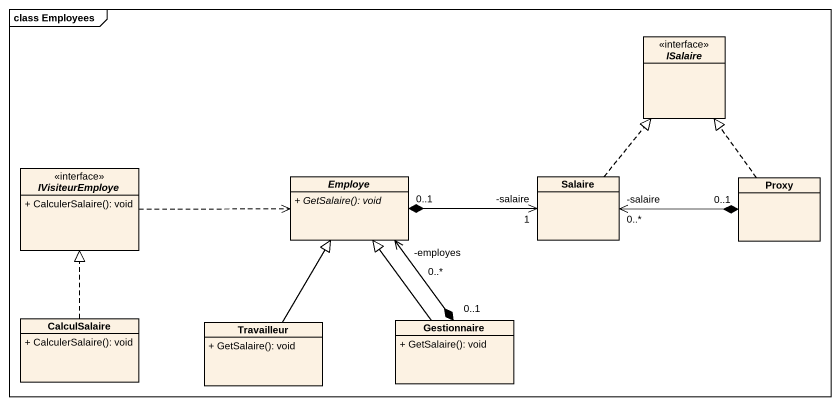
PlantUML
@startuml
mainframe class Employees
hide circle
hide empty members
skinparam classAttributeIconSize 0
interface ISalaire <<interface>>
interface IVisiteurEmploye <<interface>> {
  + CalculerSalaire(): void
}
abstract class Employe {
  {abstract} + GetSalaire(): void
}
class Salaire
class Proxy
class CalculSalaire {
  + CalculerSalaire(): void
}
class Travailleur {
  + GetSalaire(): void
}
class Gestionnaire {
  + GetSalaire(): void
}
IVisiteurEmploye .right.> Employe
Employe "-employes\n0..*" <--* "0..1" Gestionnaire
Salaire .up.|> ISalaire
Salaire "-salaire\n1" <-left-* "0..1" Employe
Salaire "-salaire\n0..*" <-right-* "0..1" Proxy
Proxy .up.|> ISalaire
CalculSalaire .up.|> IVisiteurEmploye
Travailleur -up-|> Employe
Gestionnaire -up-|> Employe
@enduml
